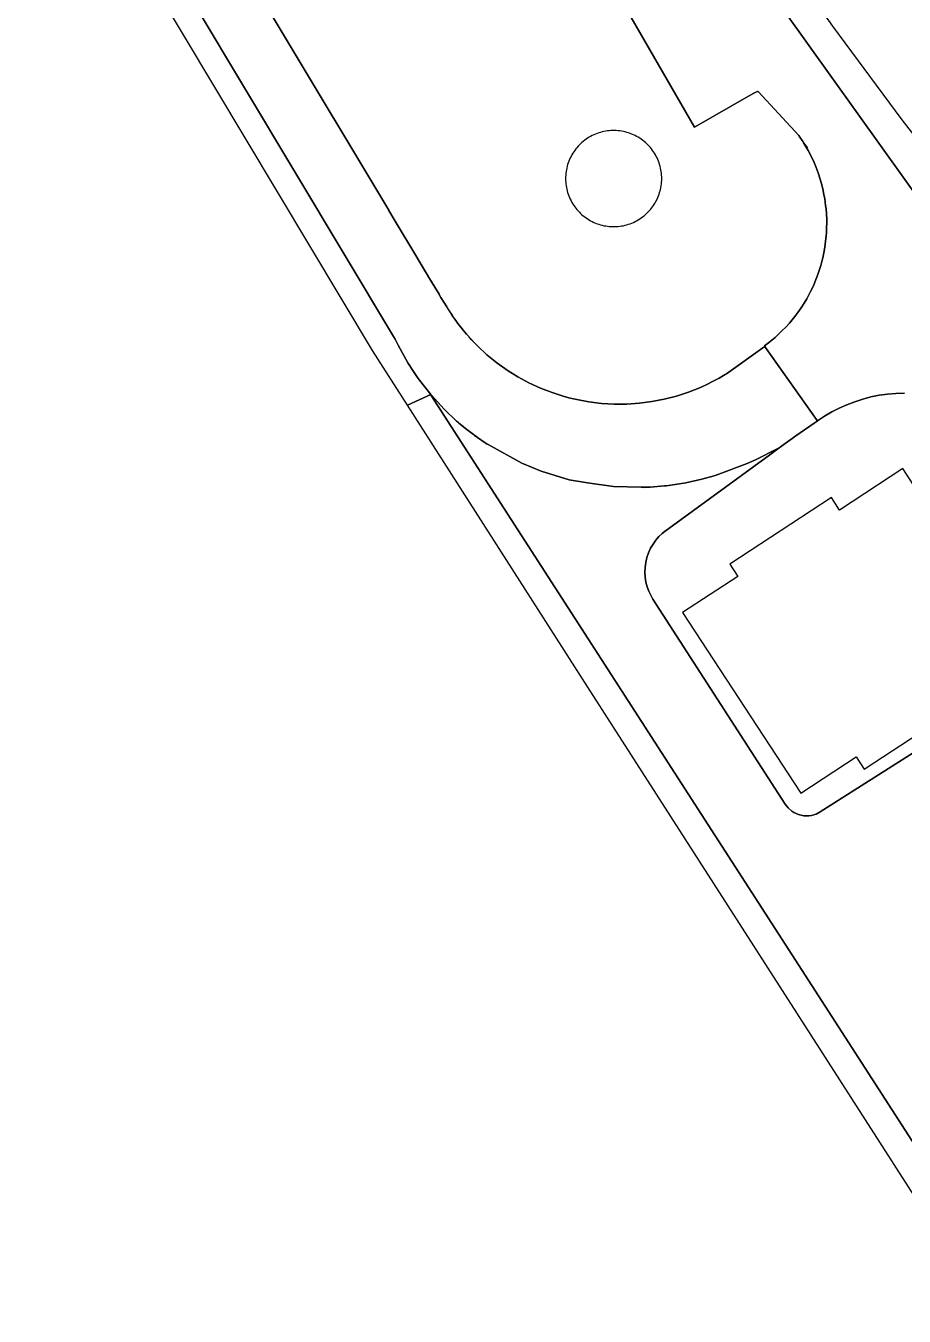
# Model space of a CAD drawing. Header units: metres. Extents: x 12119079 to 12120438, y 3530576 to 3532235.
# Drawn here: x 12119399 to 12119746, y 3530841 to 3531351 of the extents above; entities that cross this region are included whole.
import ezdxf

# ---------------------------------------------------------------- set-up
doc = ezdxf.new("R2010")
doc.units = ezdxf.units.M
for name, color, linetype in [('SURF_HOLE_Pavement Surface 11', 1, 'Continuous'), ('SURF_HOLE_Pavement Surface 7', 1, 'Continuous'), ('SURF_OUTER_Pavement Surface 11', 3, 'Continuous'), ('SURF_OUTER_Pavement Surface 2', 3, 'Continuous'), ('SURF_OUTER_Pavement Surface 20', 3, 'Continuous'), ('SURF_OUTER_Pavement Surface 21', 3, 'Continuous'), ('SURF_OUTER_Pavement Surface 7', 3, 'Continuous'), ('SURF_OUTER_Roadway Surface N11', 3, 'Continuous'), ('SURF_OUTER_Roadway Surface N6', 3, 'Continuous'), ('SURF_OUTER_Roadway Surface N9', 3, 'Continuous')]:
    doc.layers.add(name, color=color, linetype=linetype)

msp = doc.modelspace()

# ---------------------------------------------------------------- linework, layer by layer
at = {"layer": 'SURF_HOLE_Pavement Surface 11'}
msp.add_lwpolyline([(12119625.7888, 3531309.2257), (12119625.117, 3531309.021), (12119624.4533, 3531308.7917), (12119623.7985, 3531308.5381), (12119623.1536, 3531308.2604), (12119622.5193, 3531307.9591), (12119621.8984, 3531307.6354), (12119621.3061, 3531307.2984), (12119620.6898, 3531306.9178), (12119620.1064, 3531306.526), (12119619.5383, 3531306.1133), (12119618.9858, 3531305.6798), (12119618.4498, 3531305.2263), (12119617.9309, 3531304.7532), (12119617.4298, 3531304.2613), (12119616.9472, 3531303.7512), (12119616.4065, 3531303.1288), (12119616.0397, 3531302.6786), (12119615.617, 3531302.1189), (12119615.2149, 3531301.5433), (12119614.8342, 3531300.9532), (12119614.4757, 3531300.3494), (12119614.1397, 3531299.7328), (12119613.8267, 3531299.1043), (12119613.5371, 3531298.4645), (12119613.2681, 3531297.8057), (12119613.0299, 3531297.1552), (12119612.8129, 3531296.4874), (12119612.6206, 3531295.8117), (12119612.4536, 3531295.1299), (12119612.3119, 3531294.4422), (12119612.1956, 3531293.7497), (12119612.1051, 3531293.0538), (12119612.0402, 3531292.353), (12119612.0013, 3531291.653), (12119611.9884, 3531290.951), (12119612.0013, 3531290.2489), (12119612.0402, 3531289.5489), (12119612.1051, 3531288.8483), (12119612.1956, 3531288.1522), (12119612.3119, 3531287.4597), (12119612.4536, 3531286.772), (12119612.6207, 3531286.09), (12119612.8129, 3531285.4146), (12119613.0299, 3531284.7467), (12119613.2714, 3531284.0874), (12119613.5371, 3531283.4374), (12119613.8267, 3531282.7977), (12119614.1397, 3531282.1691), (12119614.4757, 3531281.5525), (12119614.7526, 3531281.0862), (12119615.2149, 3531280.3587), (12119615.617, 3531279.783), (12119616.0402, 3531279.2227), (12119616.4838, 3531278.6783), (12119616.9473, 3531278.1506), (12119617.4298, 3531277.6406), (12119617.9309, 3531277.1487), (12119618.4498, 3531276.6756), (12119618.986, 3531276.2219), (12119619.5388, 3531275.7883), (12119620.1064, 3531275.3759), (12119620.6893, 3531274.9844), (12119621.2864, 3531274.6148), (12119621.8952, 3531274.2682), (12119622.5193, 3531273.9429), (12119623.1533, 3531273.6416), (12119623.7985, 3531273.3639), (12119624.4489, 3531273.1119), (12119625.117, 3531272.8809), (12119625.7888, 3531272.6763), (12119626.4676, 3531272.4966), (12119627.1526, 3531272.3422), (12119627.8428, 3531272.2132), (12119628.5374, 3531272.1097), (12119629.2349, 3531272.0321), (12119629.9355, 3531271.9802), (12119630.507, 3531271.959), (12119631.3395, 3531271.9542), (12119632.0412, 3531271.9802), (12119632.7415, 3531272.032), (12119633.4389, 3531272.1097), (12119634.1339, 3531272.2132), (12119634.8241, 3531272.3422), (12119635.5091, 3531272.4966), (12119636.188, 3531272.6763), (12119636.8597, 3531272.8809), (12119637.5234, 3531273.1102), (12119638.1782, 3531273.3639), (12119638.8231, 3531273.6415), (12119639.4574, 3531273.9429), (12119640.0801, 3531274.2674), (12119640.6738, 3531274.6053), (12119641.2875, 3531274.9845), (12119641.8703, 3531275.3759), (12119642.4385, 3531275.7887), (12119642.991, 3531276.2222), (12119643.7684, 3531276.8958), (12119644.547, 3531277.6406), (12119645.0295, 3531278.1507), (12119645.5022, 3531278.6897), (12119645.9365, 3531279.2227), (12119646.3594, 3531279.7826), (12119646.7618, 3531280.3586), (12119647.1425, 3531280.9488), (12119647.6792, 3531281.8794), (12119648.15, 3531282.7976), (12119648.4396, 3531283.4374), (12119648.7053, 3531284.0874), (12119648.9469, 3531284.7467), (12119649.1639, 3531285.4146), (12119649.4609, 3531286.518), (12119649.6648, 3531287.4597), (12119649.7811, 3531288.1522), (12119649.8717, 3531288.8486), (12119649.9365, 3531289.5478), (12119649.9754, 3531290.2489), (12119649.9884, 3531290.951), (12119649.9754, 3531291.653), (12119649.9365, 3531292.3542), (12119649.8717, 3531293.0534), (12119649.7804, 3531293.7537), (12119649.6648, 3531294.4422), (12119649.5231, 3531295.1299), (12119649.356, 3531295.812), (12119649.1638, 3531296.4874), (12119648.9469, 3531297.1552), (12119648.7053, 3531297.8146), (12119648.4396, 3531298.4645), (12119648.1501, 3531299.1043), (12119647.8373, 3531299.7324), (12119647.501, 3531300.3494), (12119647.1421, 3531300.9538), (12119646.7619, 3531301.5433), (12119646.3598, 3531302.1188), (12119645.9365, 3531302.6793), (12119645.4929, 3531303.2236), (12119645.0295, 3531303.7512), (12119644.547, 3531304.2613), (12119644.0462, 3531304.7529), (12119643.5269, 3531305.2263), (12119642.9909, 3531305.6798), (12119642.4384, 3531306.1133), (12119641.8703, 3531306.5261), (12119641.2873, 3531306.9176), (12119640.689, 3531307.288), (12119640.0801, 3531307.6345), (12119639.4574, 3531307.9591), (12119638.8231, 3531308.2604), (12119638.1788, 3531308.5378), (12119637.5234, 3531308.7917), (12119636.8597, 3531309.021), (12119636.188, 3531309.2257), (12119635.5091, 3531309.4053), (12119634.8241, 3531309.5598), (12119634.1343, 3531309.6887), (12119633.4393, 3531309.7922), (12119632.7415, 3531309.8699), (12119632.0412, 3531309.9218), (12119631.3395, 3531309.9477), (12119630.6373, 3531309.9477), (12119629.9355, 3531309.9218), (12119629.2353, 3531309.8699), (12119628.5374, 3531309.7922), (12119627.8421, 3531309.6887), (12119627.1526, 3531309.5598), (12119626.4676, 3531309.4053)], close=True, dxfattribs=at)
at = {"layer": 'SURF_HOLE_Pavement Surface 7'}
msp.add_lwpolyline([(12119757.0439, 3531168.0336), (12119752.5793, 3531165.1161), (12119745.2855, 3531176.2775), (12119720.2498, 3531159.917), (12119717.1235, 3531164.8375), (12119676.9263, 3531138.474), (12119680.0805, 3531133.6663), (12119658.2262, 3531119.3857), (12119704.9066, 3531047.9525), (12119726.8255, 3531062.276), (12119729.971, 3531057.4627), (12119770.0764, 3531083.6709), (12119766.931, 3531088.4843), (12119770.9674, 3531091.122), (12119777.4869, 3531081.1454), (12119789.525, 3531089.0136), (12119786.047, 3531094.3358), (12119799.6941, 3531103.2246), (12119792.5979, 3531114.0842), (12119797.5708, 3531117.3339), (12119770.4748, 3531158.7975), (12119765.2926, 3531155.411)], close=True, dxfattribs=at)
at = {"layer": 'SURF_OUTER_Pavement Surface 11'}
msp.add_lwpolyline([(12119632.4901, 3531364.1547), (12119662.902, 3531311.2766), (12119686.0742, 3531324.6211), (12119687.2092, 3531325.1251), (12119687.8361, 3531325.3417), (12119688.1192, 3531325.3826), (12119704.174, 3531307.9323), (12119704.5807, 3531307.3341), (12119705.5172, 3531305.9576), (12119706.707, 3531304.0149), (12119707.9049, 3531302.0054), (12119709.5291, 3531298.7462), (12119710.1859, 3531297.2563), (12119710.9881, 3531295.3335), (12119711.7795, 3531293.2463), (12119712.6209, 3531290.7031), (12119713.1407, 3531288.8295), (12119713.6319, 3531286.8704), (12119714.1203, 3531284.6199), (12119714.4021, 3531282.9924), (12119714.7725, 3531280.3675), (12119714.9386, 3531279.0049), (12119715.075, 3531277.0778), (12119715.1771, 3531274.775), (12119715.2021, 3531273.5142), (12119715.1689, 3531271.4681), (12119715.1179, 3531269.8383), (12119714.9794, 3531268.1644), (12119714.7806, 3531266.1512), (12119714.4749, 3531263.8827), (12119714.0677, 3531261.6633), (12119713.63, 3531259.6302), (12119713.3954, 3531258.6581), (12119712.8563, 3531256.6581), (12119711.9727, 3531253.8459), (12119711.3355, 3531252.0398), (12119710.9298, 3531251.0265), (12119709.9072, 3531248.603), (12119708.8231, 3531246.3036), (12119707.2949, 3531243.4675), (12119706.2653, 3531241.7526), (12119705.0341, 3531239.8463), (12119703.7316, 3531237.9754), (12119702.5393, 3531236.3697), (12119700.4468, 3531233.8405), (12119699.1499, 3531232.4044), (12119697.5142, 3531230.7192), (12119695.784, 3531229.0669), (12119694.7823, 3531228.1467), (12119693.5218, 3531227.0902), (12119692.1803, 3531226.0047), (12119690.5938, 3531224.7884), (12119690.7388, 3531224.5671), (12119690.738, 3531224.5662), (12119689.9952, 3531224.014), (12119675.551, 3531213.8079), (12119675.2752, 3531213.6459), (12119675.0651, 3531213.5211), (12119672.6897, 3531212.1104), (12119669.764, 3531210.5337), (12119668.0314, 3531209.6736), (12119665.2503, 3531208.396), (12119660.6072, 3531206.543), (12119655.8412, 3531204.9798), (12119651.0181, 3531203.7255), (12119646.1069, 3531202.7707), (12119641.1545, 3531202.1263), (12119636.1665, 3531201.7926), (12119631.155, 3531201.7726), (12119626.1639, 3531202.0651), (12119621.2032, 3531202.6683), (12119616.3928, 3531203.5613), (12119613.7888, 3531204.1691), (12119611.4409, 3531204.7997), (12119606.6874, 3531206.3155), (12119602.0239, 3531208.1315), (12119597.4837, 3531210.2357), (12119593.0901, 3531212.6166), (12119589.2749, 3531214.9867), (12119588.8513, 3531215.2689), (12119584.7937, 3531218.1758), (12119580.9214, 3531221.3347), (12119577.2513, 3531224.7313), (12119576.8263, 3531225.1771), (12119574.8512, 3531227.2698), (12119573.9481, 3531228.1967), (12119573.7043, 3531228.4663), (12119573.1338, 3531229.1622), (12119572.8613, 3531229.4695), (12119571.5383, 3531231.0441), (12119570.5998, 3531232.1904), (12119569.8582, 3531233.1626), (12119568.2652, 3531235.3356), (12119567.2056, 3531236.8329), (12119567.1437, 3531236.9229), (12119565.0077, 3531240.2182), (12119562.7531, 3531243.9836), (12119562.0709, 3531245.1261), (12119562.068, 3531245.1244), (12119562.0288, 3531245.1963), (12119557.6134, 3531252.5702), (12119557.6105, 3531252.5685), (12119557.5813, 3531252.6234), (12119556.6676, 3531254.1493), (12119552.4761, 3531261.1497), (12119552.4732, 3531261.148), (12119552.4173, 3531261.2472), (12119544.7006, 3531274.1339), (12119542.2014, 3531278.3086), (12119542.1985, 3531278.3069), (12119542.0928, 3531278.4889), (12119454.3218, 3531425.0644)], dxfattribs=at)
at = {"layer": 'SURF_OUTER_Pavement Surface 2'}
msp.add_lwpolyline([(12119707.9774, 3531364.7461), (12119717.4369, 3531351.2039), (12119744.9473, 3531314.1912), (12119764.8053, 3531288.6751), (12119856.3766, 3531171.52), (12119890.8308, 3531127.5748), (12119930.0802, 3531078.0354), (12119921.9095, 3531072.27), (12119920.1961, 3531071.3906), (12119908.8376, 3531063.0363), (12119545.4099, 3531571.1502)], dxfattribs=at)
at = {"layer": 'SURF_OUTER_Pavement Surface 20'}
msp.add_lwpolyline([(12119407.1224, 3531457.1706), (12119544.0425, 3531228.5028), (12119544.6708, 3531227.4199), (12119545.7905, 3531225.1579), (12119549.7057, 3531218.0693), (12119551.8561, 3531214.6369), (12119553.7824, 3531211.9057), (12119558.685, 3531205.5968), (12119549.5481, 3531201.3231), (12119535.6813, 3531223.0324), (12119398.6725, 3531452.107)], dxfattribs=at)
at = {"layer": 'SURF_OUTER_Pavement Surface 21'}
msp.add_lwpolyline([(12119549.5481, 3531201.3231), (12119558.685, 3531205.5968), (12119558.9238, 3531205.2254), (12119789.7901, 3530847.0996), (12119788.1855, 3530846.0428), (12119784.6456, 3530843.7001), (12119783.7902, 3530843.1666), (12119781.1317, 3530841.6608), (12119780.2559, 3530841.1656), (12119620.8206, 3531089.8211)], close=True, dxfattribs=at)
at = {"layer": 'SURF_OUTER_Pavement Surface 7'}
msp.add_lwpolyline([(12119757.3288, 3531068.9108), (12119712.6029, 3531040.5468), (12119710.9837, 3531039.7161), (12119709.1345, 3531039.1715), (12119708.1472, 3531039.0324), (12119707.4269, 3531039.0039), (12119706.1141, 3531039.0562), (12119705.0994, 3531039.2252), (12119704.1074, 3531039.4975), (12119703.1536, 3531039.8681), (12119702.2519, 3531040.3289), (12119701.4141, 3531040.8694), (12119699.9639, 3531042.1396), (12119698.8229, 3531043.6036), (12119646.5236, 3531124.7201), (12119645.6434, 3531126.2256), (12119644.8766, 3531127.8524), (12119644.2442, 3531129.5887), (12119643.7657, 3531131.4184), (12119643.4582, 3531133.3211), (12119643.3303, 3531135.2896), (12119643.4041, 3531137.2461), (12119643.6695, 3531139.2126), (12119644.1284, 3531141.1431), (12119644.7728, 3531143.0096), (12119645.5893, 3531144.7865), (12119646.56, 3531146.4516), (12119647.664, 3531147.9871), (12119648.878, 3531149.3803), (12119650.1782, 3531150.6228), (12119651.4097, 3531151.607), (12119692.6604, 3531181.742), (12119695.2882, 3531183.6672), (12119695.2919, 3531183.6641), (12119695.8795, 3531184.0786), (12119697.2945, 3531185.1194), (12119703.0114, 3531189.1815), (12119710.2821, 3531194.3143), (12119711.4052, 3531195.1071), (12119711.5039, 3531195.1584), (12119711.9845, 3531195.4845), (12119714.2912, 3531196.9873), (12119717.164, 3531198.677), (12119720.1262, 3531200.2046), (12119723.1687, 3531201.5654), (12119726.282, 3531202.7551), (12119729.4566, 3531203.7701), (12119732.6826, 3531204.6073), (12119735.9502, 3531205.264), (12119739.2492, 3531205.7383), (12119742.5694, 3531206.0287), (12119745.9006, 3531206.1343)], dxfattribs=at)
at = {"layer": 'SURF_OUTER_Roadway Surface N11'}
msp.add_lwpolyline([(12119789.7901, 3530847.0996), (12119558.9238, 3531205.2254), (12119558.8404, 3531205.3942), (12119558.9758, 3531205.2802), (12119564.022, 3531199.7832), (12119568.9029, 3531195.0693), (12119569.2657, 3531194.719), (12119569.8273, 3531194.233), (12119570.4463, 3531193.7313), (12119572.9226, 3531191.725), (12119575.5673, 3531189.7111), (12119576.0548, 3531189.34), (12119577.17, 3531188.5807), (12119580.2308, 3531186.4967), (12119581.0282, 3531185.9539), (12119581.3521, 3531185.7755), (12119594.7601, 3531178.3932), (12119602.4051, 3531175.2908), (12119613.4048, 3531171.8323), (12119620.7205, 3531170.63), (12119630.9639, 3531169.1808), (12119641.9058, 3531168.8953), (12119642.9084, 3531168.8708), (12119643.2406, 3531168.8852), (12119645.3599, 3531168.9794), (12119651.094, 3531169.4332), (12119651.8871, 3531169.5391), (12119657.8115, 3531170.3983), (12119658.7666, 3531170.5368), (12119659.5558, 3531170.7157), (12119665.8576, 3531172.0884), (12119670.7673, 3531173.4444), (12119671.5378, 3531173.6571), (12119672.5345, 3531174.0303), (12119683.817, 3531178.2541), (12119687.062, 3531179.7353), (12119695.8132, 3531184.1897), (12119696.2812, 3531184.4003), (12119696.3323, 3531184.4233), (12119695.2919, 3531183.6641), (12119695.2882, 3531183.6672), (12119692.6604, 3531181.742), (12119651.4097, 3531151.607), (12119651.0893, 3531151.3723), (12119650.1782, 3531150.6228), (12119648.878, 3531149.3803), (12119647.664, 3531147.9871), (12119646.56, 3531146.4516), (12119645.5893, 3531144.7865), (12119644.7728, 3531143.0096), (12119644.1284, 3531141.1431), (12119643.6695, 3531139.2126), (12119643.4041, 3531137.2461), (12119643.3303, 3531135.2896), (12119643.4582, 3531133.3211), (12119643.7657, 3531131.4184), (12119644.2442, 3531129.5887), (12119644.8766, 3531127.8524), (12119645.6434, 3531126.2256), (12119646.5236, 3531124.7201), (12119698.8229, 3531043.6036), (12119699.9639, 3531042.1396), (12119701.4141, 3531040.8694), (12119702.2519, 3531040.3289), (12119703.1536, 3531039.8681), (12119704.1074, 3531039.4975), (12119705.0994, 3531039.2252), (12119706.1141, 3531039.0562), (12119707.1354, 3531038.9924), (12119707.4269, 3531039.0039), (12119708.1472, 3531039.0324), (12119709.1345, 3531039.1715), (12119710.9837, 3531039.7161), (12119712.6029, 3531040.5468), (12119757.3288, 3531068.9108)], dxfattribs=at)
at = {"layer": 'SURF_OUTER_Roadway Surface N6'}
msp.add_lwpolyline([(12119454.3218, 3531425.0644), (12119542.0928, 3531278.4889), (12119542.2014, 3531278.3086), (12119542.1985, 3531278.3069), (12119544.7006, 3531274.1339), (12119552.4173, 3531261.2472), (12119552.4761, 3531261.1497), (12119552.4732, 3531261.148), (12119556.6676, 3531254.1493), (12119557.5813, 3531252.6234), (12119557.6134, 3531252.5702), (12119557.6105, 3531252.5685), (12119562.0288, 3531245.1963), (12119562.0709, 3531245.1261), (12119562.068, 3531245.1244), (12119562.7531, 3531243.9836), (12119565.0077, 3531240.2182), (12119565.1839, 3531239.9186), (12119566.0112, 3531238.6309), (12119567.1437, 3531236.9229), (12119567.2056, 3531236.8329), (12119567.6213, 3531236.1909), (12119568.2652, 3531235.3356), (12119569.8582, 3531233.1626), (12119570.5844, 3531232.1797), (12119571.5383, 3531231.0441), (12119572.8613, 3531229.4695), (12119573.7043, 3531228.4663), (12119573.9481, 3531228.1967), (12119576.8263, 3531225.1771), (12119577.2513, 3531224.7313), (12119580.9214, 3531221.3347), (12119584.7937, 3531218.1758), (12119588.8513, 3531215.2689), (12119589.2749, 3531214.9867), (12119593.0901, 3531212.6166), (12119597.4837, 3531210.2357), (12119602.0239, 3531208.1315), (12119606.6874, 3531206.3155), (12119611.4409, 3531204.7997), (12119613.7888, 3531204.1691), (12119616.3928, 3531203.5613), (12119621.2032, 3531202.6683), (12119626.1639, 3531202.0651), (12119631.155, 3531201.7726), (12119636.1665, 3531201.7926), (12119641.1545, 3531202.1263), (12119646.1069, 3531202.7707), (12119651.0181, 3531203.7255), (12119655.8412, 3531204.9798), (12119660.6072, 3531206.543), (12119665.2503, 3531208.396), (12119668.0314, 3531209.6736), (12119669.764, 3531210.5337), (12119672.6897, 3531212.1104), (12119675.0651, 3531213.5211), (12119675.2395, 3531213.6012), (12119675.2752, 3531213.6459), (12119675.551, 3531213.8079), (12119689.9952, 3531224.014), (12119690.738, 3531224.5662), (12119691.2999, 3531223.7288), (12119711.3597, 3531195.3512), (12119710.2821, 3531194.3143), (12119703.0114, 3531189.1815), (12119697.2945, 3531185.1194), (12119696.2812, 3531184.4003), (12119695.8132, 3531184.1897), (12119687.062, 3531179.7353), (12119683.817, 3531178.2541), (12119672.5345, 3531174.0303), (12119670.7673, 3531173.4444), (12119665.8576, 3531172.0884), (12119659.5558, 3531170.7157), (12119657.8115, 3531170.3983), (12119651.8871, 3531169.5391), (12119651.094, 3531169.4332), (12119645.3599, 3531168.9794), (12119643.2406, 3531168.8852), (12119641.9058, 3531168.8953), (12119630.9639, 3531169.1808), (12119620.7205, 3531170.63), (12119613.4048, 3531171.8323), (12119602.4051, 3531175.2908), (12119594.7601, 3531178.3932), (12119581.3521, 3531185.7755), (12119580.2308, 3531186.4967), (12119577.17, 3531188.5807), (12119575.5673, 3531189.7111), (12119572.9226, 3531191.725), (12119570.4463, 3531193.7313), (12119568.9029, 3531195.0693), (12119564.022, 3531199.7832), (12119558.9758, 3531205.2802), (12119558.685, 3531205.5968), (12119553.7824, 3531211.9057), (12119551.8561, 3531214.6369), (12119549.7057, 3531218.0693), (12119545.7905, 3531225.1579), (12119544.6708, 3531227.4199), (12119544.3076, 3531228.0736), (12119544.0425, 3531228.5028), (12119407.1224, 3531457.1706)], dxfattribs=at)
at = {"layer": 'SURF_OUTER_Roadway Surface N9'}
for points in [[(12119545.4099, 3531571.1502), (12119908.8376, 3531063.0363)], [(12119745.9006, 3531206.1343), (12119742.5694, 3531206.0287), (12119739.2492, 3531205.7383), (12119735.9502, 3531205.264), (12119732.6826, 3531204.6073), (12119729.4566, 3531203.7701), (12119726.282, 3531202.7551), (12119723.1687, 3531201.5654), (12119720.1262, 3531200.2046), (12119717.164, 3531198.677), (12119714.2912, 3531196.9873), (12119711.9845, 3531195.4845), (12119711.4052, 3531195.1071), (12119710.2821, 3531194.3143), (12119711.3597, 3531195.3512), (12119691.2999, 3531223.7288), (12119690.738, 3531224.5662), (12119690.7388, 3531224.5671), (12119690.5938, 3531224.7884), (12119692.1803, 3531226.0047), (12119693.5218, 3531227.0902), (12119694.7823, 3531228.1467), (12119695.784, 3531229.0669), (12119697.5142, 3531230.7192), (12119699.1499, 3531232.4044), (12119700.4468, 3531233.8405), (12119702.5393, 3531236.3697), (12119703.7316, 3531237.9754), (12119705.0341, 3531239.8463), (12119706.2653, 3531241.7526), (12119707.2949, 3531243.4675), (12119708.8231, 3531246.3036), (12119709.9072, 3531248.603), (12119710.9298, 3531251.0265), (12119711.3355, 3531252.0398), (12119711.9727, 3531253.8459), (12119712.8563, 3531256.6581), (12119713.3954, 3531258.6581), (12119713.63, 3531259.6302), (12119714.0677, 3531261.6633), (12119714.4749, 3531263.8827), (12119714.7806, 3531266.1512), (12119714.9794, 3531268.1644), (12119715.1179, 3531269.8383), (12119715.1689, 3531271.4681), (12119715.2021, 3531273.5142), (12119715.1771, 3531274.775), (12119715.075, 3531277.0778), (12119714.9386, 3531279.0049), (12119714.7725, 3531280.3675), (12119714.4021, 3531282.9924), (12119714.1203, 3531284.6199), (12119713.6319, 3531286.8704), (12119713.1407, 3531288.8295), (12119712.6209, 3531290.7031), (12119711.7795, 3531293.2463), (12119710.9881, 3531295.3335), (12119710.1859, 3531297.2563), (12119709.5291, 3531298.7462), (12119707.9049, 3531302.0054), (12119706.707, 3531304.0149), (12119706.03, 3531305.1531), (12119707.6328, 3531303.0895), (12119704.5807, 3531307.3341), (12119704.174, 3531307.9323), (12119688.1192, 3531325.3826), (12119688.0753, 3531325.4303), (12119687.8361, 3531325.3417), (12119687.6219, 3531325.3107), (12119687.2092, 3531325.1251), (12119686.0742, 3531324.6211), (12119662.902, 3531311.2766), (12119632.4901, 3531364.1547)]]:
    msp.add_lwpolyline(points, dxfattribs=at)

doc.saveas('drawing.dxf')
